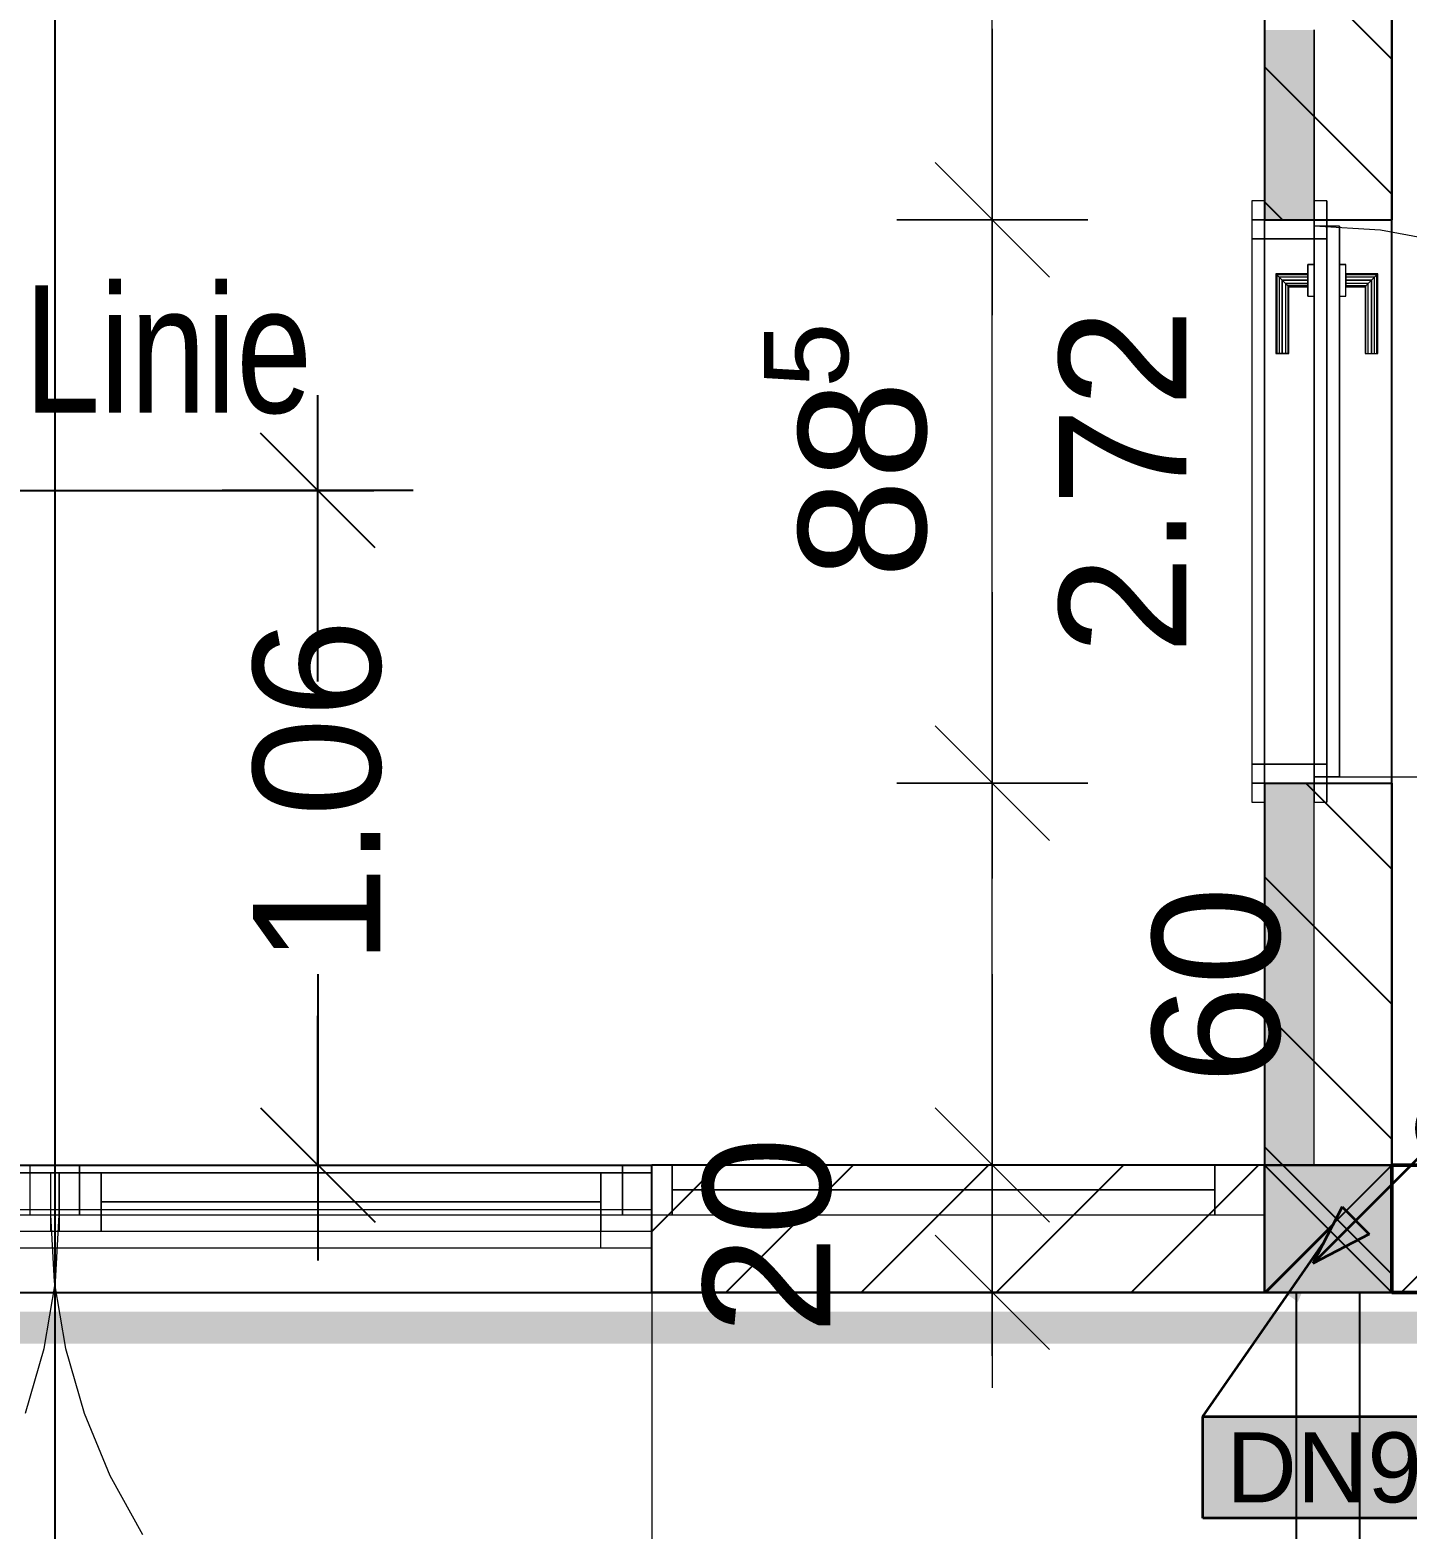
# Model space of a CAD drawing. Extents: x 0 to 756, y -25 to 420.
# Drawn here: x 253.5 to 296.76, y 142.7 to 189.8 of the extents above; entities that cross this region are included whole.
import ezdxf
from ezdxf.lldxf.tags import DXFTag

# ---------------------------------------------------------------- set-up
doc = ezdxf.new("R2010")
doc.units = 0
doc.layers.get('0').update_dxf_attribs({"lineweight": 25})
doc.layers.get('DEFPOINTS').update_dxf_attribs({"lineweight": 25})
for name, color, linetype, lineweight in [('A_Fenster', 7, 'Continuous', 25), ('A_Innenwand', 7, 'Continuous', 25), ('A_Tuer', 7, 'Continuous', 25), ('ALLGEMEIN01', 7, 'Continuous', 13), ('ALLGEMEIN03', 7, 'Continuous', 25), ('FENSTER', 7, 'Continuous', 13), ('H_Heizung', 7, 'Continuous', 25), ('PFOSTEN__ST_TZEN', 7, 'Continuous', 13), ('S_Text', 7, 'Continuous', 35), ('ST_TZE_HOLZ', 7, 'Continuous', 13), ('Standard', 7, 'Continuous', 25), ('T_R', 7, 'Continuous', 13), ('T_R_2D', 7, 'Continuous', 13), ('WAND_HOLZ_NICHT_TRAGEND', 7, 'Continuous', 13), ('WAND_HOLZ_TRAGEND', 7, 'Continuous', 13)]:
    doc.layers.add(name, color=color, linetype=linetype, lineweight=lineweight)
doc.layers.add('A_Geschossdecke', color=7, linetype='Continuous', lineweight=25, true_color=0x008080)
doc.layers.add('S_Schmutzwasser', color=7, linetype='Continuous', lineweight=35, true_color=0x808040)
doc.styles.get("Standard").update_dxf_attribs({"font": 'arial.ttf'})
tags = doc.linetypes.add('fein_strichliert', pattern=[4, 1, -2, 1]).pattern_tags.tags
tags[8:9] = [DXFTag(74, 4), DXFTag(75, 0), DXFTag(340, '0'), DXFTag(46, 0.0), DXFTag(50, 0.0), DXFTag(44, 0.0), DXFTag(45, 0.0)]
tags[6:7] = [DXFTag(74, 4), DXFTag(75, 0), DXFTag(340, '0'), DXFTag(46, 0.0), DXFTag(50, 0.0), DXFTag(44, 0.0), DXFTag(45, 0.0)]
tags[4:5] = [DXFTag(74, 4), DXFTag(75, 0), DXFTag(340, '0'), DXFTag(46, 0.0), DXFTag(50, 0.0), DXFTag(44, 0.0), DXFTag(45, 0.0)]
tags = doc.linetypes.add('VERDECKT2_S2', pattern=[0.27, 0.2, -0.07]).pattern_tags.tags
tags[6:7] = [DXFTag(74, 4), DXFTag(75, 0), DXFTag(340, '0'), DXFTag(46, 1.0), DXFTag(50, 0.0), DXFTag(44, 0.0), DXFTag(45, 0.0)]
tags[4:5] = [DXFTag(74, 4), DXFTag(75, 0), DXFTag(340, '0'), DXFTag(46, 1.0), DXFTag(50, 0.0), DXFTag(44, 0.0), DXFTag(45, 0.0)]

# ---------------------------------------------------------------- blocks, each defined once
blk = doc.blocks.new('Referenz-A0T78OQ1OY')
at = {"layer": 'ALLGEMEIN01', "color": 0, "linetype": 'VERDECKT2_S2', "lineweight": -2, "ltscale": 0.25}
blk.add_line((254.279, 414.358), (254.279, 5.705), dxfattribs=at)
at = {"layer": 'ALLGEMEIN03', "color": 0, "linetype": 'VERDECKT2_S2', "lineweight": -2, "ltscale": 0.25}
blk.add_line((216.279, 175.328), (264.299, 175.328), dxfattribs=at)
at = {"layer": 'DEFPOINTS', "color": 0, "linetype": 'Continuous', "lineweight": 18, "ltscale": 0.18}
for p, q in [((283.729, 183.833), (283.729, 183.833)), ((292.279, 183.833), (292.279, 183.833)), ((292.279, 183.833), (292.279, 183.833)), ((283.729, 166.133), (283.729, 166.133)), ((292.279, 166.133), (292.279, 166.133)), ((292.279, 166.133), (292.279, 166.133)), ((283.729, 154.133), (283.729, 154.133)), ((292.279, 154.133), (292.279, 154.133)), ((292.279, 154.133), (292.279, 154.133)), ((283.729, 150.133), (283.729, 150.133)), ((295.279, 150.133), (295.279, 150.133))]:
    blk.add_line(p, q, dxfattribs=at)
at = {"layer": 'DEFPOINTS', "color": 0, "linetype": 'Continuous', "lineweight": -2, "ltscale": 0.25}
for p, q in [((264.299, 175.328), (264.299, 175.328)), ((262.54, 154.133), (262.54, 154.133)), ((292.279, 152.573), (292.279, 152.573)), ((292.279, 152.573), (292.279, 152.573)), ((296.279, 150.133), (296.279, 150.133)), ((296.279, 150.133), (296.279, 150.133))]:
    blk.add_line(p, q, dxfattribs=at)
at = {"layer": 'FENSTER', "color": 0, "linetype": 'Continuous', "ltscale": 0.13}
for p, q in [((290.719, 154.133), (217.839, 154.133)), ((217.839, 154.133), (290.719, 154.133)), ((290.719, 154.133), (217.839, 154.133)), ((217.839, 154.133), (290.719, 154.133)), ((255.059, 154.133), (253.499, 154.133)), ((255.059, 154.133), (253.499, 154.133)), ((253.499, 154.133), (253.499, 152.573)), ((253.499, 154.133), (253.499, 154.133)), ((253.499, 154.133), (253.499, 152.573)), ((253.499, 154.133), (255.059, 154.133)), ((255.059, 154.133), (255.059, 152.573)), ((272.109, 154.133), (255.059, 154.133)), ((255.059, 152.573), (255.059, 154.133)), ((255.059, 152.573), (255.059, 154.133)), ((255.059, 154.133), (255.059, 152.573)), ((255.059, 154.133), (255.059, 154.133)), ((272.109, 152.573), (272.109, 154.133)), ((273.669, 154.133), (272.109, 154.133)), ((272.109, 154.133), (272.109, 152.573)), ((273.669, 154.133), (272.109, 154.133)), ((272.109, 154.133), (272.109, 152.573)), ((272.109, 154.133), (272.109, 154.133)), ((272.109, 154.133), (272.109, 152.573)), ((272.109, 154.133), (273.669, 154.133)), ((273.669, 154.133), (273.669, 152.573)), ((290.719, 154.133), (273.669, 154.133)), ((273.669, 152.573), (273.669, 154.133)), ((273.669, 152.573), (273.669, 154.133)), ((273.669, 154.133), (273.669, 152.573)), ((273.669, 154.133), (273.669, 154.133)), ((292.279, 154.133), (290.719, 154.133)), ((290.719, 154.133), (290.719, 152.573)), ((290.719, 152.573), (290.719, 154.133)), ((292.279, 154.133), (290.719, 154.133)), ((290.719, 154.133), (290.719, 152.573)), ((290.719, 154.133), (290.719, 154.133)), ((290.719, 154.133), (290.719, 152.573)), ((290.719, 154.133), (292.279, 154.133)), ((290.719, 152.573), (290.719, 154.133)), ((290.719, 154.133), (290.719, 152.573)), ((290.719, 154.133), (290.719, 154.133)), ((290.719, 152.573), (290.719, 154.133)), ((290.719, 154.133), (290.719, 152.573)), ((290.719, 154.133), (290.719, 154.133)), ((292.279, 152.573), (292.279, 154.133)), ((292.279, 152.573), (292.279, 154.133)), ((292.279, 154.133), (292.279, 152.573)), ((292.279, 154.133), (292.279, 154.133)), ((255.739, 153.893), (254.139, 153.893)), ((254.139, 153.893), (254.139, 152.053)), ((254.139, 153.893), (254.139, 153.893)), ((254.139, 153.893), (254.139, 152.053)), ((254.139, 153.893), (255.739, 153.893)), ((255.739, 152.053), (255.739, 153.893)), ((255.739, 153.893), (255.739, 152.053)), ((255.739, 153.893), (255.739, 153.893)), ((271.429, 153.893), (255.739, 153.893)), ((255.739, 153.893), (255.739, 152.053)), ((255.739, 153.893), (255.739, 153.893)), ((255.739, 153.893), (255.739, 152.053)), ((255.739, 153.893), (271.429, 153.893)), ((271.429, 153.893), (255.739, 153.893)), ((255.739, 153.893), (255.739, 152.053)), ((255.739, 153.893), (255.739, 153.893)), ((255.739, 153.893), (255.739, 152.053)), ((255.739, 153.893), (271.429, 153.893)), ((273.029, 153.893), (271.429, 153.893)), ((271.429, 153.893), (271.429, 152.053)), ((271.429, 153.893), (271.429, 153.893)), ((271.429, 153.893), (271.429, 152.053)), ((271.429, 153.893), (273.029, 153.893)), ((271.429, 152.053), (271.429, 153.893)), ((271.429, 153.893), (271.429, 152.053)), ((271.429, 153.893), (271.429, 153.893)), ((271.429, 152.053), (271.429, 153.893)), ((271.429, 153.893), (271.429, 152.053)), ((271.429, 153.893), (271.429, 153.893)), ((273.029, 152.053), (273.029, 153.893)), ((273.029, 153.893), (273.029, 152.053)), ((273.029, 153.893), (273.029, 153.893)), ((290.719, 153.353), (273.669, 153.353)), ((273.669, 153.353), (273.669, 153.353)), ((273.669, 153.353), (290.719, 153.353)), ((290.719, 153.353), (290.719, 153.353)), ((217.839, 152.573), (290.719, 152.573)), ((217.839, 152.573), (290.719, 152.573)), ((217.839, 152.573), (290.719, 152.573)), ((217.839, 152.573), (290.719, 152.573)), ((253.499, 152.573), (255.059, 152.573)), ((253.499, 152.573), (255.059, 152.573)), ((253.499, 152.573), (253.499, 152.573)), ((253.499, 152.573), (255.059, 152.573)), ((255.059, 152.573), (272.109, 152.573)), ((255.059, 152.573), (255.059, 152.573)), ((272.109, 152.573), (273.669, 152.573)), ((272.109, 152.573), (273.669, 152.573)), ((272.109, 152.573), (272.109, 152.573)), ((272.109, 152.573), (273.669, 152.573)), ((273.669, 152.573), (290.719, 152.573)), ((273.669, 152.573), (273.669, 152.573)), ((290.719, 152.573), (292.279, 152.573)), ((290.719, 152.573), (292.279, 152.573)), ((290.719, 152.573), (290.719, 152.573)), ((290.719, 152.573), (292.279, 152.573)), ((290.719, 152.573), (290.719, 152.573)), ((290.719, 152.573), (290.719, 152.573)), ((292.279, 152.573), (292.279, 152.573)), ((254.139, 152.053), (255.739, 152.053)), ((254.139, 152.053), (254.139, 152.053)), ((254.139, 152.053), (255.739, 152.053)), ((255.739, 152.053), (255.739, 152.053)), ((255.739, 152.053), (271.429, 152.053)), ((255.739, 152.053), (255.739, 152.053)), ((255.739, 152.053), (271.429, 152.053)), ((255.739, 152.053), (271.429, 152.053)), ((255.739, 152.053), (255.739, 152.053)), ((255.739, 152.053), (271.429, 152.053)), ((271.429, 152.053), (273.029, 152.053)), ((271.429, 152.053), (271.429, 152.053)), ((271.429, 152.053), (273.029, 152.053)), ((271.429, 152.053), (271.429, 152.053)), ((271.429, 152.053), (271.429, 152.053)), ((273.029, 152.053), (273.029, 152.053))]:
    blk.add_line(p, q, dxfattribs=at)
at = {"layer": 'FENSTER', "color": 0}
for p, q in [((254.419, 153.893), (252.819, 153.893)), ((252.819, 153.893), (254.419, 153.893)), ((254.419, 152.053), (254.419, 153.893)), ((254.419, 153.893), (254.419, 152.053)), ((254.419, 153.893), (254.419, 153.893)), ((271.429, 152.973), (255.739, 152.973)), ((255.739, 152.973), (255.739, 152.973)), ((255.739, 152.973), (271.429, 152.973)), ((271.429, 152.973), (255.739, 152.973)), ((271.429, 152.973), (255.739, 152.973)), ((271.429, 152.973), (271.429, 152.973)), ((252.819, 152.053), (254.419, 152.053)), ((252.819, 152.053), (254.419, 152.053)), ((254.419, 152.053), (254.419, 152.053))]:
    blk.add_line(p, q, dxfattribs=at)
at = {"layer": 'ST_TZE_HOLZ', "color": 0, "lineweight": -2}
for p, q in [((292.279, 154.133), (292.279, 150.133)), ((296.279, 154.133), (292.279, 154.133)), ((292.279, 154.133), (296.279, 154.133)), ((292.279, 150.133), (292.279, 154.133)), ((292.279, 154.133), (292.279, 154.133)), ((296.279, 150.133), (296.279, 154.133)), ((296.279, 154.133), (296.279, 150.133)), ((296.279, 154.133), (296.279, 154.133)), ((292.279, 150.133), (296.279, 150.133)), ((296.279, 150.133), (292.279, 150.133)), ((292.279, 150.133), (292.279, 150.133)), ((296.279, 150.133), (296.279, 150.133))]:
    blk.add_line(p, q, dxfattribs=at)
at = {"layer": 'ST_TZE_HOLZ', "color": 0, "lineweight": 18}
for points in [[(292.279, 150.133), (296.279, 150.133), (292.279, 154.133)], [(296.279, 150.133), (296.279, 154.133), (292.279, 154.133)]]:
    blk.add_solid(points, dxfattribs=at)
at = {"layer": 'Standard', "color": 0, "lineweight": 18}
for p, q in [((283.729, 183.833), (283.729, 190.956)), ((283.729, 189.833), (283.729, 180.833)), ((283.729, 177.833), (283.729, 186.833)), ((285.529, 182.033), (281.929, 185.633)), ((281.929, 185.633), (285.529, 182.033)), ((286.729, 183.833), (280.729, 183.833)), ((280.729, 183.833), (286.729, 183.833)), ((283.729, 166.133), (283.729, 183.833)), ((283.729, 172.133), (283.729, 163.133)), ((283.729, 160.133), (283.729, 169.133)), ((285.529, 164.333), (281.929, 167.933)), ((281.929, 167.933), (285.529, 164.333)), ((286.729, 166.133), (280.729, 166.133)), ((280.729, 166.133), (286.729, 166.133)), ((283.729, 154.133), (283.729, 166.133)), ((283.729, 160.133), (283.729, 151.133)), ((283.729, 148.133), (283.729, 157.133)), ((285.529, 152.333), (281.929, 155.933)), ((281.929, 155.933), (285.529, 152.333)), ((283.729, 156.133), (283.729, 147.133)), ((286.729, 154.133), (280.729, 154.133)), ((280.729, 154.133), (286.729, 154.133)), ((283.729, 150.133), (283.729, 154.133)), ((281.929, 151.933), (285.529, 148.333)), ((280.729, 150.133), (286.729, 150.133))]:
    blk.add_line(p, q, dxfattribs=at)
at = {"layer": 'Standard', "color": 0, "lineweight": -2}
for p, q in [((262.54, 169.328), (262.54, 178.328)), ((264.34, 173.528), (260.74, 177.128)), ((265.54, 175.328), (259.54, 175.328)), ((262.54, 172.023), (262.54, 175.328)), ((262.54, 160.133), (262.54, 151.133)), ((262.54, 154.133), (262.54, 158.823)), ((260.74, 155.933), (264.34, 152.333)), ((259.54, 154.133), (265.54, 154.133)), ((292.279, 154.133), (296.279, 150.133)), ((296.279, 154.133), (292.279, 150.133)), ((296.279, 150.133), (296.279, 154.133))]:
    blk.add_line(p, q, dxfattribs=at)
at = {"layer": 'T_R', "color": 0, "linetype": 'Continuous', "ltscale": 0.13}
for p, q in [((291.879, 184.433), (291.879, 183.833)), ((292.279, 184.433), (291.879, 184.433)), ((291.879, 184.433), (291.879, 184.433)), ((291.879, 184.433), (291.879, 183.833)), ((292.279, 184.433), (291.879, 184.433)), ((292.279, 183.833), (292.279, 184.433)), ((292.279, 184.433), (292.279, 184.433)), ((292.279, 184.433), (292.279, 183.833)), ((293.839, 184.433), (293.839, 183.833)), ((294.239, 184.433), (293.839, 184.433)), ((293.839, 184.433), (293.839, 184.433)), ((293.839, 184.433), (293.839, 183.833)), ((294.239, 184.433), (293.839, 184.433)), ((294.239, 183.833), (294.239, 184.433)), ((294.239, 184.433), (294.239, 184.433)), ((294.239, 184.433), (294.239, 183.833)), ((291.879, 183.833), (291.879, 183.233)), ((294.239, 183.833), (291.879, 183.833)), ((291.879, 183.833), (291.879, 183.833)), ((291.879, 183.833), (291.879, 183.233)), ((294.239, 183.833), (291.879, 183.833)), ((291.879, 183.833), (292.279, 183.833)), ((291.879, 183.833), (291.879, 183.833)), ((292.279, 183.833), (291.879, 183.833)), ((291.879, 183.833), (291.879, 166.133)), ((292.279, 183.833), (291.879, 183.833)), ((291.879, 183.833), (291.879, 183.833)), ((291.879, 183.833), (291.879, 166.133)), ((292.279, 183.833), (291.879, 183.833)), ((292.279, 183.833), (292.279, 183.833)), ((292.279, 166.133), (292.279, 183.833)), ((292.279, 183.833), (292.279, 183.833)), ((292.279, 183.833), (292.279, 166.133)), ((293.839, 183.633), (293.839, 183.833)), ((293.839, 183.833), (294.239, 183.833)), ((293.839, 183.833), (293.839, 183.833)), ((294.239, 183.833), (293.839, 183.833)), ((293.839, 183.833), (293.839, 166.133)), ((294.239, 183.833), (293.839, 183.833)), ((293.839, 183.833), (293.839, 183.833)), ((293.839, 183.833), (293.839, 166.133)), ((294.239, 183.833), (293.839, 183.833)), ((294.239, 183.233), (294.239, 183.833)), ((294.239, 183.833), (294.239, 183.833)), ((294.239, 183.833), (294.239, 183.233)), ((294.239, 183.833), (294.239, 183.833)), ((294.239, 166.133), (294.239, 183.833)), ((294.239, 183.833), (294.239, 183.833)), ((294.239, 183.833), (294.239, 166.133)), ((291.879, 183.233), (294.239, 183.233)), ((291.879, 183.233), (291.879, 183.233)), ((294.239, 183.233), (291.879, 183.233)), ((291.879, 183.233), (291.879, 166.733)), ((294.239, 183.233), (291.879, 183.233)), ((291.879, 183.233), (291.879, 183.233)), ((291.879, 183.233), (291.879, 166.733)), ((294.239, 183.233), (291.879, 183.233)), ((293.839, 183.633), (293.839, 166.333)), ((294.639, 183.633), (293.839, 183.633)), ((293.839, 183.633), (293.839, 183.633)), ((293.839, 183.633), (293.839, 166.333)), ((294.639, 183.633), (293.839, 183.633)), ((294.239, 183.233), (294.239, 183.233)), ((294.239, 166.733), (294.239, 183.233)), ((294.239, 183.233), (294.239, 183.233)), ((294.239, 183.233), (294.239, 166.733)), ((294.639, 166.333), (294.639, 183.633)), ((294.639, 183.633), (294.639, 183.633)), ((294.639, 183.633), (294.639, 166.333)), ((293.839, 182.433), (293.639, 182.433)), ((293.639, 182.433), (293.639, 181.433)), ((293.639, 181.433), (293.639, 182.433)), ((293.639, 182.433), (293.839, 182.433)), ((293.639, 182.433), (293.639, 182.433)), ((293.839, 181.433), (293.839, 182.433)), ((293.839, 181.433), (293.839, 182.433)), ((293.839, 182.433), (293.839, 182.433)), ((294.639, 182.433), (294.639, 181.433)), ((294.839, 182.433), (294.639, 182.433)), ((294.639, 182.433), (294.639, 182.433)), ((294.639, 182.433), (294.639, 181.433)), ((294.639, 182.433), (294.839, 182.433)), ((294.839, 181.433), (294.839, 182.433)), ((294.839, 182.433), (294.839, 182.433)), ((294.839, 181.433), (294.839, 182.433)), ((293.639, 182.133), (292.639, 182.133)), ((292.639, 182.133), (292.666, 182.106)), ((292.639, 182.133), (292.639, 179.633)), ((292.666, 182.106), (292.639, 182.133)), ((293.639, 182.106), (292.666, 182.106)), ((292.666, 182.106), (292.739, 182.033)), ((292.666, 182.106), (292.666, 179.633)), ((293.639, 182.106), (292.666, 182.106)), ((292.739, 182.033), (292.666, 182.106)), ((292.666, 182.106), (292.666, 179.633)), ((293.639, 182.033), (292.739, 182.033)), ((292.739, 182.033), (292.839, 181.933)), ((292.739, 182.033), (292.739, 179.633)), ((293.639, 182.033), (292.739, 182.033)), ((292.839, 181.933), (292.739, 182.033)), ((292.739, 182.033), (292.739, 179.633)), ((292.839, 181.933), (293.639, 181.933)), ((292.839, 179.633), (292.839, 181.933)), ((292.839, 181.933), (292.939, 181.833)), ((293.639, 181.933), (292.839, 181.933)), ((292.939, 181.833), (292.839, 181.933)), ((292.839, 181.933), (292.839, 179.633)), ((292.939, 181.833), (293.639, 181.833)), ((292.939, 181.833), (293.012, 181.76)), ((292.939, 181.833), (292.939, 179.633)), ((293.639, 181.833), (292.939, 181.833)), ((293.012, 181.76), (292.939, 181.833)), ((292.939, 181.833), (292.939, 179.633)), ((293.639, 182.106), (293.639, 182.133)), ((293.639, 182.106), (293.639, 182.133)), ((293.639, 182.033), (293.639, 182.106)), ((293.639, 182.033), (293.639, 182.106)), ((293.639, 181.933), (293.639, 182.033)), ((293.639, 181.933), (293.639, 182.033)), ((293.639, 181.833), (293.639, 181.933)), ((293.639, 181.833), (293.639, 181.933)), ((293.639, 181.76), (293.639, 181.833)), ((293.639, 181.76), (293.639, 181.833)), ((294.839, 182.133), (294.839, 182.106)), ((295.839, 182.133), (294.839, 182.133)), ((294.839, 182.106), (294.839, 182.133)), ((294.839, 182.106), (294.839, 182.033)), ((295.812, 182.106), (294.839, 182.106)), ((295.812, 182.106), (294.839, 182.106)), ((294.839, 182.033), (294.839, 182.106)), ((294.839, 182.033), (294.839, 181.933)), ((295.739, 182.033), (294.839, 182.033)), ((295.739, 182.033), (294.839, 182.033)), ((294.839, 181.933), (294.839, 182.033)), ((294.839, 181.933), (295.639, 181.933)), ((294.839, 181.933), (294.839, 181.833)), ((295.639, 181.933), (294.839, 181.933)), ((294.839, 181.833), (294.839, 181.933)), ((294.839, 181.833), (294.839, 181.76)), ((295.539, 181.833), (294.839, 181.833)), ((295.539, 181.833), (294.839, 181.833)), ((294.839, 181.76), (294.839, 181.833)), ((295.466, 181.76), (295.539, 181.833)), ((295.539, 181.833), (295.466, 181.76)), ((295.539, 181.833), (295.639, 181.933)), ((295.639, 181.933), (295.539, 181.833)), ((295.539, 179.633), (295.539, 181.833)), ((295.539, 179.633), (295.539, 181.833)), ((295.639, 181.933), (295.739, 182.033)), ((295.739, 182.033), (295.639, 181.933)), ((295.639, 181.933), (295.639, 179.633)), ((295.639, 179.633), (295.639, 181.933)), ((295.739, 182.033), (295.812, 182.106)), ((295.812, 182.106), (295.739, 182.033)), ((295.739, 179.633), (295.739, 182.033)), ((295.739, 179.633), (295.739, 182.033)), ((295.812, 182.106), (295.839, 182.133)), ((295.839, 182.133), (295.812, 182.106)), ((295.812, 179.633), (295.812, 182.106)), ((295.812, 179.633), (295.812, 182.106)), ((295.839, 179.633), (295.839, 182.133)), ((293.639, 181.76), (293.012, 181.76)), ((293.012, 181.76), (293.039, 181.733)), ((293.012, 181.76), (293.012, 179.633)), ((293.639, 181.76), (293.012, 181.76)), ((293.039, 181.733), (293.012, 181.76)), ((293.012, 181.76), (293.012, 179.633)), ((293.039, 181.733), (293.639, 181.733)), ((293.039, 179.633), (293.039, 181.733)), ((293.639, 181.733), (293.639, 181.76)), ((293.639, 181.733), (293.639, 181.76)), ((293.639, 181.433), (293.839, 181.433)), ((293.639, 181.433), (293.639, 181.433)), ((293.639, 181.433), (293.839, 181.433)), ((293.839, 181.433), (293.839, 181.433)), ((294.639, 181.433), (294.839, 181.433)), ((294.639, 181.433), (294.639, 181.433)), ((294.639, 181.433), (294.839, 181.433)), ((294.839, 181.76), (294.839, 181.733)), ((295.466, 181.76), (294.839, 181.76)), ((295.466, 181.76), (294.839, 181.76)), ((294.839, 181.733), (294.839, 181.76)), ((294.839, 181.733), (295.439, 181.733)), ((294.839, 181.433), (294.839, 181.433)), ((295.439, 181.733), (295.466, 181.76)), ((295.466, 181.76), (295.439, 181.733)), ((295.439, 181.733), (295.439, 179.633)), ((295.466, 179.633), (295.466, 181.76)), ((295.466, 179.633), (295.466, 181.76)), ((292.639, 179.633), (292.666, 179.633)), ((292.666, 179.633), (292.639, 179.633)), ((292.666, 179.633), (292.739, 179.633)), ((292.739, 179.633), (292.666, 179.633)), ((292.739, 179.633), (292.839, 179.633)), ((292.839, 179.633), (292.739, 179.633)), ((292.839, 179.633), (292.939, 179.633)), ((292.939, 179.633), (292.839, 179.633)), ((292.939, 179.633), (293.012, 179.633)), ((293.012, 179.633), (292.939, 179.633)), ((293.012, 179.633), (293.039, 179.633)), ((293.039, 179.633), (293.012, 179.633)), ((295.439, 179.633), (295.466, 179.633)), ((295.439, 179.633), (295.466, 179.633)), ((295.466, 179.633), (295.539, 179.633)), ((295.466, 179.633), (295.539, 179.633)), ((295.539, 179.633), (295.639, 179.633)), ((295.539, 179.633), (295.639, 179.633)), ((295.639, 179.633), (295.739, 179.633)), ((295.639, 179.633), (295.739, 179.633)), ((295.739, 179.633), (295.812, 179.633)), ((295.739, 179.633), (295.812, 179.633)), ((295.812, 179.633), (295.839, 179.633)), ((295.812, 179.633), (295.839, 179.633)), ((291.879, 166.733), (291.879, 166.133)), ((294.239, 166.733), (291.879, 166.733)), ((291.879, 166.733), (291.879, 166.733)), ((291.879, 166.733), (291.879, 166.133)), ((294.239, 166.733), (291.879, 166.733)), ((291.879, 166.733), (294.239, 166.733)), ((291.879, 166.733), (291.879, 166.733)), ((294.239, 166.733), (291.879, 166.733)), ((293.839, 166.133), (293.839, 166.333)), ((293.839, 166.333), (294.639, 166.333)), ((293.839, 166.333), (293.839, 166.333)), ((294.639, 166.333), (293.839, 166.333)), ((294.239, 166.133), (294.239, 166.733)), ((294.239, 166.733), (294.239, 166.733)), ((294.239, 166.733), (294.239, 166.133)), ((294.239, 166.733), (294.239, 166.733)), ((294.639, 166.333), (294.639, 166.333)), ((291.879, 166.133), (294.239, 166.133)), ((291.879, 166.133), (291.879, 166.133)), ((294.239, 166.133), (291.879, 166.133)), ((291.879, 166.133), (291.879, 165.533)), ((292.279, 166.133), (291.879, 166.133)), ((291.879, 166.133), (291.879, 165.533)), ((291.879, 166.133), (291.879, 166.133)), ((291.879, 166.133), (292.279, 166.133)), ((291.879, 166.133), (292.279, 166.133)), ((291.879, 166.133), (291.879, 166.133)), ((292.279, 166.133), (291.879, 166.133)), ((292.279, 165.533), (292.279, 166.133)), ((292.279, 166.133), (292.279, 165.533)), ((292.279, 166.133), (292.279, 166.133)), ((292.279, 166.133), (292.279, 166.133)), ((293.839, 166.133), (293.839, 165.533)), ((294.239, 166.133), (293.839, 166.133)), ((293.839, 166.133), (293.839, 165.533)), ((293.839, 166.133), (293.839, 166.133)), ((293.839, 166.133), (294.239, 166.133)), ((293.839, 166.133), (294.239, 166.133)), ((293.839, 166.133), (293.839, 166.133)), ((294.239, 166.133), (293.839, 166.133)), ((294.239, 166.133), (294.239, 166.133)), ((294.239, 165.533), (294.239, 166.133)), ((294.239, 166.133), (294.239, 165.533)), ((294.239, 166.133), (294.239, 166.133)), ((294.239, 166.133), (294.239, 166.133)), ((291.879, 165.533), (292.279, 165.533)), ((291.879, 165.533), (291.879, 165.533)), ((291.879, 165.533), (292.279, 165.533)), ((292.279, 165.533), (292.279, 165.533)), ((293.839, 165.533), (294.239, 165.533)), ((293.839, 165.533), (293.839, 165.533)), ((293.839, 165.533), (294.239, 165.533)), ((294.239, 165.533), (294.239, 165.533))]:
    blk.add_line(p, q, dxfattribs=at)
at = {"layer": 'T_R_2D', "color": 0, "linetype": 'Continuous', "ltscale": 0.13}
for p, q in [((295.924, 183.507), (293.839, 183.633)), ((297.979, 183.13), (295.924, 183.507)), ((293.839, 166.333), (311.139, 166.333)), ((254.139, 152.573), (254.258, 150.458)), ((254.3, 150.458), (254.419, 152.573)), ((273.029, 152.573), (273.029, 133.683)), ((253.946, 148.37), (254.3, 150.458)), ((254.258, 150.458), (254.613, 148.37)), ((253.359, 146.334), (253.946, 148.37)), ((254.613, 148.37), (255.199, 146.334)), ((255.199, 146.334), (256.01, 144.377)), ((256.01, 144.377), (257.035, 142.523))]:
    blk.add_line(p, q, dxfattribs=at)
at = {"layer": 'WAND_HOLZ_NICHT_TRAGEND', "color": 0, "lineweight": 50}
for p, q in [((296.279, 154.133), (296.279, 150.133)), ((387.279, 154.133), (296.279, 154.133)), ((296.279, 154.133), (296.279, 154.133)), ((296.279, 154.133), (296.279, 150.133)), ((296.279, 154.133), (387.279, 154.133)), ((296.279, 150.133), (387.279, 150.133)), ((296.279, 150.133), (296.279, 150.133)), ((387.279, 150.133), (296.279, 150.133))]:
    blk.add_line(p, q, dxfattribs=at)
at = {"layer": 'WAND_HOLZ_TRAGEND', "color": 0, "linetype": 'Continuous', "ltscale": 0.13}
for p, q in [((292.279, 189.799), (292.279, 154.133)), ((292.279, 189.799), (292.279, 183.833)), ((293.839, 154.133), (293.839, 189.799)), ((293.839, 189.799), (293.839, 183.833)), ((292.279, 183.833), (292.279, 183.833)), ((292.279, 183.833), (292.279, 166.133)), ((293.839, 183.833), (292.279, 183.833)), ((292.279, 183.833), (293.839, 183.833)), ((293.839, 183.833), (293.839, 183.833)), ((293.839, 166.133), (293.839, 183.833)), ((292.279, 166.133), (292.279, 154.133)), ((292.279, 166.133), (292.279, 166.133)), ((292.279, 166.133), (293.839, 166.133)), ((293.839, 166.133), (292.279, 166.133)), ((293.839, 154.133), (293.839, 166.133)), ((293.839, 166.133), (293.839, 166.133)), ((292.279, 154.133), (216.279, 154.133)), ((292.279, 154.133), (216.279, 154.133)), ((292.279, 154.133), (293.839, 154.133)), ((292.279, 154.133), (292.279, 154.133)), ((292.279, 154.133), (293.839, 154.133)), ((292.279, 152.573), (292.279, 154.133)), ((292.279, 154.133), (292.279, 154.133)), ((292.279, 152.573), (292.279, 154.133)), ((293.839, 154.133), (293.839, 154.133)), ((216.279, 152.573), (292.279, 152.573)), ((216.279, 152.573), (292.279, 152.573)), ((292.279, 152.573), (292.279, 152.573))]:
    blk.add_line(p, q, dxfattribs=at)
at = {"layer": 'WAND_HOLZ_TRAGEND', "color": 0, "linetype": 'Continuous', "lineweight": 18, "ltscale": 0.18}
for points in [[(292.279, 183.833), (293.839, 183.833), (292.279, 189.799)], [(293.839, 183.833), (293.839, 189.799), (292.279, 189.799)], [(292.279, 154.133), (293.839, 154.133), (292.279, 166.133)], [(293.839, 154.133), (293.839, 166.133), (292.279, 166.133)]]:
    blk.add_solid(points, dxfattribs=at)
at = {"layer": 'PFOSTEN__ST_TZEN', "color": 0, "lineweight": -2, "insert": (253.32, 181.77), "char_height": 4, "attachment_point": 1}
blk.add_mtext('{\\W0.8;\\fPosterama Text Light;Linie}', dxfattribs=at)
at = {"layer": 'Standard', "color": 0, "lineweight": 18, "attachment_point": 1, "rotation": 90}
for s, insert, char_height in [('{\\fArial;5}', (276.561, 178.557), 2.64), ('{\\fArial;2.72}', (285.826, 170.177), 4), ('{\\fArial;88}', (277.641, 172.566), 4), ('{\\fArial;60}', (288.753, 156.673), 4), ('{\\fArial;20}', (274.641, 148.811), 4)]:
    blk.add_mtext(s, dxfattribs=dict(at, insert=insert, char_height=char_height))
at = {"layer": 'Standard', "color": 0, "lineweight": -2, "insert": (260.508, 160.418), "char_height": 4, "attachment_point": 1, "rotation": 90}
blk.add_mtext('{\\fArial;1.06}', dxfattribs=at)
blk = doc.blocks.new('Geschossdecke-A0T78ORTOY', base_point=(115.279, 32.476))
at = {"color": 0, "linetype": 'ByBlock', "lineweight": -2, "ltscale": 0.25}
for p, q in [((296.279, 150.133), (296.279, 271.533)), ((212.279, 150.133), (293.279, 150.133)), ((293.279, 150.133), (293.279, 32.476)), ((295.279, 32.476), (295.279, 150.133)), ((295.279, 150.133), (296.279, 150.133))]:
    blk.add_line(p, q, dxfattribs=at)
blk = doc.blocks.new('Wand-A0T78OS9OY', base_point=(292.279, 150.133))
at = {"color": 0, "linetype": 'ByBlock', "lineweight": -2, "ltscale": 0.25}
for p, q in [((292.279, 209.787), (292.279, 183.833)), ((296.279, 205.431), (296.279, 183.833)), ((292.279, 166.133), (292.279, 154.133)), ((296.279, 166.133), (296.279, 150.133))]:
    blk.add_line(p, q, dxfattribs=at)
at = {"color": 0, "lineweight": -2}
for p, q in [((292.279, 192.887), (296.279, 188.887)), ((292.279, 188.644), (296.279, 184.644)), ((292.279, 184.402), (292.848, 183.833)), ((293.577, 166.133), (296.279, 163.431)), ((292.279, 163.188), (296.279, 159.188)), ((292.279, 158.946), (296.279, 154.946)), ((292.279, 154.703), (296.279, 150.703))]:
    blk.add_line(p, q, dxfattribs=at)
blk = doc.blocks.new('Tür-A0T78OSFOY', base_point=(292.279, 166.133))
at = {"color": 0, "linetype": 'ByBlock', "lineweight": -2, "ltscale": 0.25}
for p, q in [((292.279, 183.833), (296.279, 183.833)), ((292.279, 166.133), (296.279, 166.133))]:
    blk.add_line(p, q, dxfattribs=at)
blk = doc.blocks.new('Wand-A0T78OSHOY', base_point=(212.279, 150.133))
at = {"color": 0, "lineweight": -2}
for p, q in [((219.966, 154.133), (215.966, 150.133)), ((224.209, 154.133), (220.209, 150.133)), ((228.451, 154.133), (224.451, 150.133)), ((232.694, 154.133), (228.694, 150.133)), ((275.12, 154.133), (273.029, 152.042)), ((279.363, 154.133), (275.363, 150.133)), ((283.605, 154.133), (279.605, 150.133)), ((287.848, 154.133), (283.848, 150.133)), ((292.091, 154.133), (288.091, 150.133)), ((235.529, 152.726), (232.936, 150.133)), ((294.306, 152.106), (292.333, 150.133))]:
    blk.add_line(p, q, dxfattribs=at)
at = {"color": 0, "linetype": 'ByBlock', "lineweight": -2, "ltscale": 0.25}
for p, q in [((235.529, 154.133), (216.279, 154.133)), ((292.279, 154.133), (273.029, 154.133)), ((235.529, 150.133), (212.279, 150.133)), ((296.279, 150.133), (273.029, 150.133))]:
    blk.add_line(p, q, dxfattribs=at)
blk = doc.blocks.new('Fenster-A0T78OSJOY', base_point=(235.529, 150.133))
at = {"color": 0, "linetype": 'ByBlock', "lineweight": -2, "ltscale": 0.25}
for p, q in [((235.529, 154.133), (273.029, 154.133)), ((235.529, 150.133), (235.529, 154.133)), ((273.029, 150.133), (273.029, 154.133)), ((235.529, 150.133), (273.029, 150.133))]:
    blk.add_line(p, q, dxfattribs=at)
at = {"color": 0, "linetype": 'ByBlock', "lineweight": 18, "ltscale": 0.18}
for p, q in [((235.529, 152.733), (273.029, 152.733)), ((237.129, 151.533), (237.129, 152.733)), ((271.429, 151.533), (271.429, 152.733)), ((235.529, 151.533), (273.029, 151.533))]:
    blk.add_line(p, q, dxfattribs=at)
at = {"color": 0, "linetype": 'fein_strichliert', "lineweight": 18, "ltscale": 0.18}
blk.add_line((273.029, 151.533), (273.029, 152.733), dxfattribs=at)
blk = doc.blocks.new('Wand-A0T78OSVOY', base_point=(296.279, 150.133))
at = {"color": 0, "lineweight": -2}
for p, q in [((296.279, 154.079), (296.333, 154.133)), ((296.576, 150.133), (300.576, 154.133))]:
    blk.add_line(p, q, dxfattribs=at)
at = {"color": 0, "linetype": 'ByBlock', "lineweight": -2, "ltscale": 0.25}
for p, q in [((296.279, 150.133), (296.279, 154.133)), ((296.279, 154.133), (387.279, 154.133)), ((296.279, 150.133), (387.279, 150.133))]:
    blk.add_line(p, q, dxfattribs=at)
blk = doc.blocks.new('Polylinie-A0T78OZXOY', base_point=(210.996, 148.525))
at = {"color": 0, "linetype": 'ByBlock', "lineweight": -2, "ltscale": 0.25}
for points in [[(210.996, 148.525), (386.708, 148.525), (211.996, 149.525)], [(386.708, 148.525), (211.996, 149.525), (386.708, 149.525)]]:
    blk.add_solid(points, dxfattribs=at)
blk = doc.blocks.new('Fallleitung Abwasser-A0T78P1TOY', base_point=(293.798, 151.043))
at = {"color": 0, "lineweight": -2}
for p, q in [((298.747, 155.992), (302.282, 159.527)), ((297.333, 155.992), (297.247, 155.893)), ((297.432, 156.078), (297.333, 155.992)), ((297.54, 156.151), (297.432, 156.078)), ((297.658, 156.209), (297.54, 156.151)), ((297.781, 156.251), (297.658, 156.209)), ((297.91, 156.276), (297.781, 156.251)), ((298.04, 156.285), (297.91, 156.276)), ((298.171, 156.276), (298.04, 156.285)), ((298.299, 156.251), (298.171, 156.276)), ((298.423, 156.209), (298.299, 156.251)), ((298.54, 156.151), (298.423, 156.209)), ((298.649, 156.078), (298.54, 156.151)), ((298.747, 155.992), (298.649, 156.078)), ((298.834, 155.893), (298.747, 155.992)), ((297.074, 155.544), (297.049, 155.415)), ((297.116, 155.667), (297.074, 155.544)), ((297.174, 155.785), (297.116, 155.667)), ((297.247, 155.893), (297.174, 155.785)), ((298.906, 155.785), (298.834, 155.893)), ((298.964, 155.667), (298.906, 155.785)), ((299.006, 155.544), (298.964, 155.667)), ((299.032, 155.415), (299.006, 155.544)), ((297.049, 155.415), (297.04, 155.285)), ((297.04, 155.285), (297.049, 155.154)), ((297.049, 155.154), (297.074, 155.026)), ((297.074, 155.026), (297.116, 154.902)), ((298.964, 154.902), (299.006, 155.026)), ((299.006, 155.026), (299.032, 155.154)), ((299.04, 155.285), (299.032, 155.415)), ((299.032, 155.154), (299.04, 155.285)), ((297.333, 154.578), (293.798, 151.043)), ((297.116, 154.902), (297.174, 154.785)), ((297.174, 154.785), (297.247, 154.676)), ((297.247, 154.676), (297.333, 154.578)), ((297.333, 154.578), (297.432, 154.491)), ((298.649, 154.491), (298.747, 154.578)), ((298.747, 154.578), (298.834, 154.676)), ((298.834, 154.676), (298.906, 154.785)), ((298.906, 154.785), (298.964, 154.902)), ((297.432, 154.491), (297.54, 154.419)), ((297.54, 154.419), (297.658, 154.361)), ((297.658, 154.361), (297.781, 154.319)), ((297.781, 154.319), (297.91, 154.293)), ((297.91, 154.293), (298.04, 154.285)), ((298.04, 154.285), (298.171, 154.293)), ((298.171, 154.293), (298.299, 154.319)), ((298.299, 154.319), (298.423, 154.361)), ((298.423, 154.361), (298.54, 154.419)), ((298.54, 154.419), (298.649, 154.491)), ((294.722, 152.817), (293.798, 151.043)), ((294.722, 152.817), (295.572, 151.966)), ((295.572, 151.966), (293.798, 151.043))]:
    blk.add_line(p, q, dxfattribs=at)
for points in [[(298.906, 155.785), (297.174, 155.785), (298.747, 155.992)], [(297.174, 155.785), (298.747, 155.992), (297.333, 155.992)], [(298.747, 155.992), (297.333, 155.992), (298.54, 156.151)], [(297.333, 155.992), (298.54, 156.151), (297.54, 156.151)], [(298.54, 156.151), (297.54, 156.151), (298.299, 156.251)], [(297.54, 156.151), (298.299, 156.251), (297.781, 156.251)], [(298.299, 156.251), (297.781, 156.251), (298.04, 156.285)], [(299.04, 155.285), (297.04, 155.285), (299.006, 155.544)], [(297.04, 155.285), (299.006, 155.544), (297.074, 155.544)], [(299.006, 155.544), (297.074, 155.544), (298.906, 155.785)], [(297.074, 155.544), (298.906, 155.785), (297.174, 155.785)], [(297.074, 155.026), (299.04, 155.285), (297.04, 155.285)], [(299.006, 155.026), (297.074, 155.026), (299.04, 155.285)], [(297.174, 154.785), (299.006, 155.026), (297.074, 155.026)], [(298.906, 154.785), (297.174, 154.785), (299.006, 155.026)], [(297.333, 154.578), (298.906, 154.785), (297.174, 154.785)], [(298.747, 154.578), (297.333, 154.578), (298.906, 154.785)], [(297.54, 154.419), (298.747, 154.578), (297.333, 154.578)], [(298.54, 154.419), (297.54, 154.419), (298.747, 154.578)], [(297.781, 154.319), (298.54, 154.419), (297.54, 154.419)], [(298.299, 154.319), (297.781, 154.319), (298.54, 154.419)], [(298.04, 154.285), (298.299, 154.319), (297.781, 154.319)], [(295.572, 151.966), (294.279, 151.966), (294.722, 152.817)], [(293.798, 151.043), (295.572, 151.966), (294.279, 151.966)]]:
    blk.add_solid(points, dxfattribs=at)
blk = doc.blocks.new('Bauteilbeschriftung-A0T78P1VOY', base_point=(290.342, 143.033))
at = {"color": 0, "linetype": 'ByBlock', "lineweight": -2, "ltscale": 0.35}
blk.add_line((290.342, 146.233), (294.142, 151.703), dxfattribs=at)
at = {"color": 0, "lineweight": -2}
for p, q in [((290.342, 146.233), (329.043, 146.233)), ((290.342, 143.033), (290.342, 146.233)), ((329.043, 146.233), (329.043, 143.033)), ((329.043, 143.033), (290.342, 143.033))]:
    blk.add_line(p, q, dxfattribs=at)
at = {"color": 0, "linetype": 'ByBlock', "lineweight": -2, "ltscale": 0.35}
for points in [[(293.528, 150.289), (292.673, 150.289), (294.142, 151.703)], [(293.33, 149.832), (293.528, 150.289), (292.673, 150.289)]]:
    blk.add_solid(points, dxfattribs=at)
at = {"color": 7, "linetype": 'ByBlock', "lineweight": -2, "ltscale": 0.35, "true_color": 0xffffff}
for points in [[(290.342, 143.033), (329.043, 143.033), (290.342, 146.233)], [(329.043, 143.033), (290.342, 146.233), (329.043, 146.233)]]:
    blk.add_solid(points, dxfattribs=at)
at = {"color": 0, "linetype": 'ByBlock', "lineweight": -2, "ltscale": 0.35, "insert": (291.075, 145.733), "char_height": 2.2, "attachment_point": 1}
blk.add_mtext('{\\fArial;DN90 Fallleitung Abwasser}', dxfattribs=at)

msp = doc.modelspace()

# ---------------------------------------------------------------- block references
at = {"color": 8, "lineweight": 25, "ltscale": 0.25, "true_color": 0x808080}
msp.add_blockref('Referenz-A0T78OQ1OY', (0, 0), dxfattribs=at)
at = {"layer": 'A_Fenster', "ltscale": 0.25}
msp.add_blockref('Fenster-A0T78OSJOY', (235.529, 150.133), dxfattribs=at)
at = {"layer": 'A_Geschossdecke', "ltscale": 0.25}
msp.add_blockref('Geschossdecke-A0T78ORTOY', (115.279, 32.476), dxfattribs=at)
at = {"layer": 'A_Innenwand', "ltscale": 0.25}
for name, p in [('Wand-A0T78OS9OY', (292.279, 150.133)), ('Wand-A0T78OSHOY', (212.279, 150.133)), ('Wand-A0T78OSVOY', (296.279, 150.133))]:
    msp.add_blockref(name, p, dxfattribs=at)
at = {"layer": 'A_Tuer', "ltscale": 0.25}
msp.add_blockref('Tür-A0T78OSFOY', (292.279, 166.133), dxfattribs=at)
at = {"layer": 'H_Heizung', "color": 1, "ltscale": 0.25, "true_color": 0xff0000}
msp.add_blockref('Polylinie-A0T78OZXOY', (210.996, 148.525), dxfattribs=at)
at = {"layer": 'S_Schmutzwasser', "ltscale": 0.35}
msp.add_blockref('Fallleitung Abwasser-A0T78P1TOY', (293.798, 151.043), dxfattribs=at)
at = {"layer": 'S_Text', "color": 7, "ltscale": 0.35}
msp.add_blockref('Bauteilbeschriftung-A0T78P1VOY', (290.342, 143.033), dxfattribs=at)

doc.saveas('drawing.dxf')
